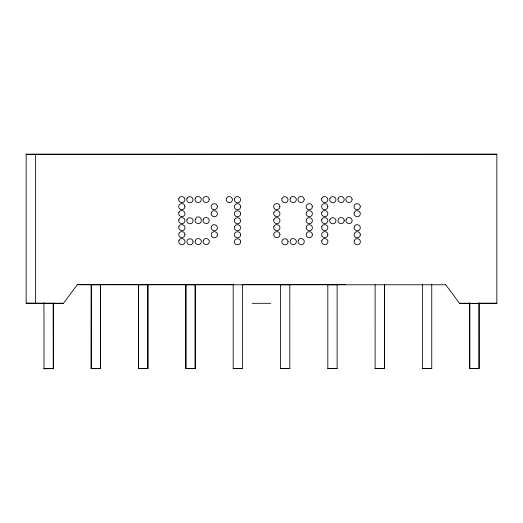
<?xml version="1.0" encoding="UTF-8"?>
<svg xmlns="http://www.w3.org/2000/svg" width="523" height="523" viewBox="0 0 523 523"><rect width="100%" height="100%" fill="white"/><g stroke="black" fill="none" stroke-linecap="round" stroke-linejoin="round"><path stroke-width="0.78" d="M53.268 303.392L53.3 368.63L44.017 368.748M53.326 368.741L53.268 302.686M100.566 284.63L100.56 368.637L91.244 368.637L91.25 284.63L77.378 284.623L63.407 303.379L26.15 303.255L63.407 303.262M138.543 368.31L138.562 284.636L100.239 284.623M147.859 368.31L147.878 284.636M233.186 284.636L233.186 368.571L242.502 368.571L242.502 284.643M289.814 284.636L289.781 368.591L280.465 368.584L280.498 284.636M375.122 284.754L375.115 368.467L384.431 368.467L384.438 284.636M384.398 368.604L375.083 368.591L384.398 368.604L384.438 284.76M469.746 302.673L469.746 368.61L479.061 368.61L479.061 302.673M91.126 368.493L91.257 284.734L100.566 284.76L100.442 368.506L91.126 368.493L100.442 368.493M252.191 303.307L270.816 303.307M138.575 368.565L147.891 368.552L147.878 284.747L138.562 284.754L138.575 368.565L147.891 368.571M35.466 303.386L26.157 303.347L26.15 154.239L496.843 154.233L32.021 154.285M147.597 284.623L185.972 284.623M194.955 284.623L233.33 284.623M242.312 284.623L280.688 284.623M289.67 284.623L328.045 284.623M337.028 284.617L345.193 284.617M327.81 284.76L337.126 284.76M77.378 284.747L445.629 284.787M459.593 303.255L470.125 303.242M478.754 303.248L496.85 303.275L459.599 303.405L445.622 284.617M459.599 303.412L496.85 303.418L496.843 154.233M43.991 368.63L53.3 368.623M233.186 368.46L242.495 368.46M280.491 368.467L289.807 368.46M327.816 368.46L337.126 368.467M422.44 368.467L431.75 368.467M91.244 368.63L100.56 368.63M280.465 368.584L289.781 368.591M422.434 284.636L422.44 368.604L431.75 368.604L431.75 284.636M422.44 368.604L431.75 368.597M280.498 284.754L289.814 284.76M26.15 154.239L35.466 154.409L35.466 303.366M195.19 284.636L195.19 368.571L185.874 368.571L185.874 284.643M43.958 302.693L44.017 368.767M479.061 303.353L479.068 368.467L469.752 368.46L469.746 303.353M337.126 284.636L337.132 368.584L327.823 368.584L327.81 284.636M185.874 284.76L185.874 368.571L195.19 368.571L195.19 284.754L185.874 284.76M195.295 219.248C193.347 223.739 201.316 225.485 201.322 220.588A4.406 4.406 0 0 0 199.368 217.006L196.962 216.999L195.295 219.248M234.579 198.439C232.938 202.153 238.9 204.741 240.377 200.891C242.031 197.204 236.004 194.569 234.579 198.439M178.886 198.387C177.277 202.061 183.187 204.467 184.678 200.793C186.299 197.132 180.304 194.608 178.886 198.387M178.944 226.439C177.343 230.113 183.253 232.513 184.743 228.845C186.365 225.184 180.37 222.654 178.944 226.439M184.913 206.592C185.057 210.645 178.546 210.612 178.657 206.592C178.546 202.571 185.057 202.538 184.913 206.592M186.992 198.511C185.384 202.205 191.32 204.696 192.791 200.93C194.419 197.263 188.424 194.726 186.992 198.511M193.085 241.763C193.229 245.81 186.718 245.784 186.835 241.763C186.731 237.808 193.216 237.775 193.085 241.763M203.277 240.371C201.669 244.058 207.605 246.549 209.076 242.783C210.697 239.122 204.702 236.579 203.277 240.371M211.39 226.498C209.775 230.192 215.718 232.683 217.189 228.917C218.81 225.25 212.815 222.713 211.39 226.498M217.359 206.657C217.503 210.704 210.991 210.677 211.102 206.657C211.004 202.702 217.49 202.669 217.359 206.657M217.418 234.703C217.561 238.756 211.05 238.723 211.168 234.703C211.05 230.682 217.561 230.65 217.418 234.703M226.413 198.407C224.805 202.081 230.721 204.486 232.219 200.812C233.833 197.151 227.838 194.621 226.413 198.407M234.579 226.551C232.97 230.231 238.887 232.63 240.377 228.963C241.999 225.295 236.004 222.765 234.579 226.551M240.613 206.716C240.757 210.769 234.239 210.736 234.35 206.716C234.239 202.695 240.757 202.663 240.613 206.716M240.613 213.724C240.75 217.764 234.245 217.731 234.35 213.724C234.258 209.775 240.737 209.743 240.613 213.724M240.613 234.775C240.757 238.828 234.239 238.795 234.35 234.775C234.239 230.754 240.757 230.721 240.613 234.775M240.613 241.757C240.757 245.81 234.239 245.777 234.35 241.757C234.252 237.795 240.743 237.769 240.613 241.757M273.934 226.439C272.333 230.113 278.243 232.513 279.733 228.845C281.354 225.184 275.36 222.654 273.934 226.439M279.903 206.592C280.047 210.645 273.536 210.612 273.653 206.592C273.536 202.571 280.047 202.538 279.903 206.592M281.989 198.511C280.374 202.205 286.31 204.696 287.781 200.93C289.409 197.263 283.414 194.726 281.989 198.511M288.075 241.763C288.225 245.81 281.714 245.784 281.825 241.763C281.727 237.808 288.206 237.775 288.075 241.763M298.273 240.371C296.659 244.058 302.595 246.549 304.066 242.783C305.694 239.122 299.699 236.579 298.273 240.371M306.38 219.503C304.778 223.177 310.688 225.583 312.179 221.909C313.8 218.248 307.805 215.718 306.38 219.503M306.38 226.498C304.772 230.192 310.708 232.683 312.179 228.917C313.8 225.25 307.805 222.713 306.38 226.498M312.349 206.657C312.493 210.704 305.981 210.677 306.092 206.657C305.994 202.702 312.479 202.669 312.349 206.657M312.414 234.703C312.558 238.756 306.047 238.723 306.158 234.703C306.047 230.682 312.558 230.65 312.414 234.703M321.795 198.387C320.187 202.061 326.104 204.467 327.594 200.793C329.209 197.132 323.214 194.608 321.795 198.387M321.854 226.439C320.253 230.113 326.162 232.513 327.653 228.845C329.274 225.184 323.279 222.654 321.854 226.439M327.823 206.592C327.967 210.645 321.455 210.612 321.573 206.592C321.455 202.571 327.967 202.538 327.823 206.592M329.908 198.511C328.294 202.205 334.23 204.696 335.701 200.93C337.328 197.263 331.334 194.726 329.908 198.511M354.3 226.498C352.685 230.192 358.628 232.683 360.099 228.917C361.72 225.25 355.725 222.713 354.3 226.498M360.269 206.657C360.412 210.704 353.901 210.677 354.012 206.657C353.914 202.702 360.399 202.669 360.269 206.657M360.327 234.703C360.478 238.756 353.966 238.723 354.078 234.703C353.966 230.682 360.478 230.65 360.327 234.703M184.972 234.644C185.109 238.625 178.624 238.599 178.722 234.644C178.611 230.623 185.122 230.591 184.972 234.644M195.354 240.377C193.745 244.064 199.681 246.549 201.152 242.783C202.767 239.135 196.798 236.69 195.354 240.377M203.218 219.327C201.61 223.014 207.546 225.498 209.017 221.732C210.632 218.084 204.663 215.633 203.218 219.327M209.187 199.531C209.318 203.519 202.832 203.493 202.931 199.531C202.819 195.517 209.331 195.484 209.187 199.531M279.968 234.644C280.099 238.625 273.614 238.599 273.712 234.644C273.601 230.623 280.112 230.591 279.968 234.644M290.343 240.377C288.735 244.064 294.671 246.549 296.142 242.783C297.757 239.135 291.788 236.69 290.343 240.377M304.177 199.531C304.308 203.519 297.822 203.493 297.92 199.531C297.809 195.517 304.321 195.484 304.177 199.531M327.888 234.644C328.019 238.625 321.534 238.599 321.632 234.644C321.521 230.623 328.032 230.591 327.888 234.644M344.232 220.588C344.363 224.57 337.878 224.544 337.976 220.588C337.865 216.568 344.376 216.535 344.232 220.588M346.128 219.327C344.52 223.014 350.456 225.498 351.927 221.732C353.541 218.084 347.573 215.633 346.128 219.327M352.097 199.531C352.227 203.519 345.742 203.493 345.84 199.531C345.729 195.517 352.24 195.484 352.097 199.531M234.585 219.568C232.97 223.229 238.906 225.655 240.384 221.974C241.992 218.3 236.03 215.79 234.585 219.568M178.892 212.384C177.277 216.077 183.279 218.562 184.743 214.796C186.358 211.102 180.357 208.612 178.892 212.384M178.892 219.385C177.277 223.079 183.279 225.557 184.743 221.791C186.351 218.117 180.376 215.718 178.892 219.385M178.951 240.43C177.336 244.123 183.338 246.614 184.802 242.842C186.423 239.148 180.422 236.664 178.951 240.43M187.005 219.562C185.39 223.243 191.372 225.642 192.856 221.974C194.464 218.281 188.463 215.803 187.005 219.562M195.236 198.328C193.621 202.022 199.623 204.513 201.087 200.74C202.708 197.047 196.7 194.563 195.236 198.328M211.338 212.449C209.723 216.143 215.724 218.621 217.189 214.861C218.797 211.181 212.822 208.782 211.338 212.449M273.882 212.384C272.267 216.077 278.269 218.562 279.733 214.796C281.348 211.102 275.346 208.612 273.882 212.384M273.882 219.385C272.274 223.079 278.275 225.557 279.733 221.791C281.341 218.117 275.366 215.718 273.882 219.385M290.232 198.328C288.611 202.022 294.612 204.513 296.083 200.74C297.698 197.047 291.697 194.563 290.232 198.328M306.328 212.449C304.713 216.143 310.714 218.621 312.179 214.861C313.787 211.181 307.812 208.782 306.328 212.449M321.802 212.384C320.187 216.077 326.189 218.562 327.653 214.796C329.268 211.102 323.266 208.612 321.802 212.384M321.802 219.385C320.187 223.079 326.189 225.557 327.653 221.791C329.261 218.117 323.286 215.718 321.802 219.385M321.867 240.43C320.246 244.123 326.247 246.614 327.712 242.842C329.333 239.148 323.332 236.664 321.867 240.43M329.915 219.562C328.3 223.243 334.282 225.642 335.766 221.974C337.374 218.281 331.373 215.803 329.915 219.562M338.146 198.328C336.531 202.022 342.532 204.513 343.997 200.74C345.618 197.047 339.61 194.563 338.146 198.328M354.248 212.449C352.633 216.143 358.634 218.621 360.099 214.861C361.707 211.181 355.732 208.782 354.248 212.449M354.306 240.502C352.698 244.195 358.7 246.673 360.157 242.907C361.772 239.227 355.79 236.834 354.306 240.502"/></g></svg>
